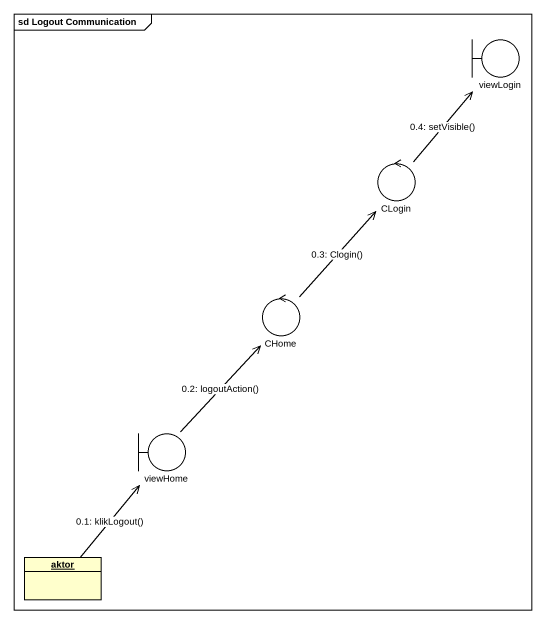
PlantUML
@startuml
mainframe sd Logout Communication
allowmixing
hide circle
hide empty members
boundary viewLogin
control CLogin
control CHome
boundary viewHome
object aktor
aktor -up-> viewHome : 0.1: klikLogout()
viewHome -up-> CHome : 0.2: logoutAction()
CHome -up-> CLogin : 0.3: Clogin()
CLogin -up-> viewLogin : 0.4: setVisible()
@enduml
